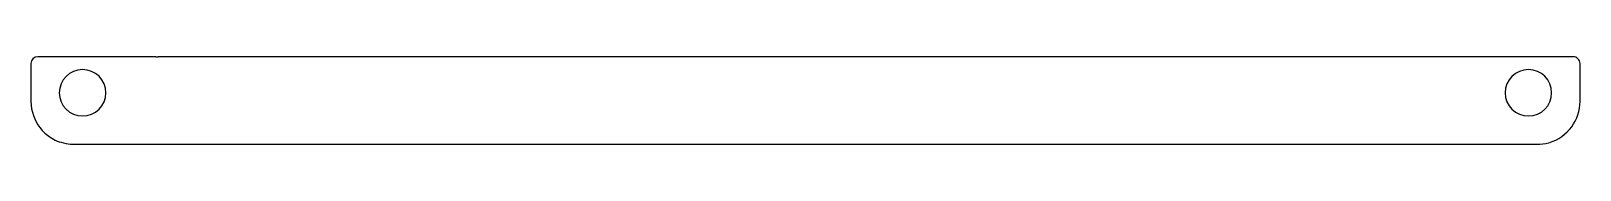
# Model space of a CAD drawing. Header units: millimetres. Extents: x -113 to -23, y -47.9 to -42.8.
import ezdxf

# ---------------------------------------------------------------- set-up
doc = ezdxf.new("R2010")
doc.units = ezdxf.units.MM
doc.layers.get('0').update_dxf_attribs({"linetype": 'CONTINUOUS'})

msp = doc.modelspace()

# ---------------------------------------------------------------- linework, layer by layer
for p, q in [((-105.765, -42.817), (-112.627, -42.817)), ((-23.93, -42.817), (-105.645, -42.831)), ((-23.43, -42.817), (-23.93, -42.817)), ((-113.027, -43.217), (-113.027, -45.42)), ((-23.03, -45.417), (-23.03, -43.217)), ((-110.48, -47.917), (-25.529, -47.917))]:
    msp.add_line(p, q)
for centre, radius, start, end in [((-112.627, -43.217), 0.4, 90, 180), ((-105.645, -42.331), 0.5, 256.0688, 270), ((-23.43, -43.217), 0.4, -0.00001, 90)]:
    msp.add_arc(centre, radius, start, end)
for points, knots in [([(-110.029, -46.268), (-110.776, -46.268), (-111.381, -45.663), (-111.381, -44.916), (-111.381, -44.17), (-110.776, -43.564), (-110.029, -43.564), (-109.283, -43.564), (-108.677, -44.169), (-108.677, -44.916), (-108.677, -45.664), (-109.282, -46.268), (-110.029, -46.268)], [0, 0, 0, 0, 1.000082, 1.000082, 1.000082, 2, 2, 2, 2.999918, 2.999918, 2.999918, 4, 4, 4, 4]), ([(-26.029, -46.268), (-26.775, -46.268), (-27.381, -45.663), (-27.381, -44.916), (-27.381, -44.17), (-26.775, -43.564), (-26.029, -43.564), (-25.282, -43.564), (-24.678, -44.169), (-24.678, -44.916), (-24.678, -45.664), (-25.282, -46.268), (-26.029, -46.268)], [0, 0, 0, 0, 1.000082, 1.000082, 1.000082, 1.999764, 1.999764, 1.999764, 2.999918, 2.999918, 2.999918, 4, 4, 4, 4]), ([(-113.027, -45.42), (-113.027, -45.995), (-112.817, -46.542), (-112.511, -46.941), (-112.328, -47.179), (-112.114, -47.367), (-111.907, -47.504), (-111.79, -47.582), (-111.672, -47.65), (-111.497, -47.725), (-111.246, -47.833), (-110.779, -47.917), (-110.48, -47.917)], [7, 7, 7, 7, 7.58933, 7.58933, 7.58933, 7.940654, 7.940654, 7.940654, 8.139774, 8.139774, 8.139774, 9, 9, 9, 9])]:
    msp.add_open_spline(points, degree=3, knots=knots)
for points in [[(-24.846, -47.826), (-23.717, -47.49), (-23.03, -46.488), (-23.03, -45.417)], [(-25.529, -47.917), (-25.299, -47.917), (-25.067, -47.892), (-24.846, -47.826)]]:
    msp.add_open_spline(points, degree=3)

doc.saveas('drawing.dxf')
